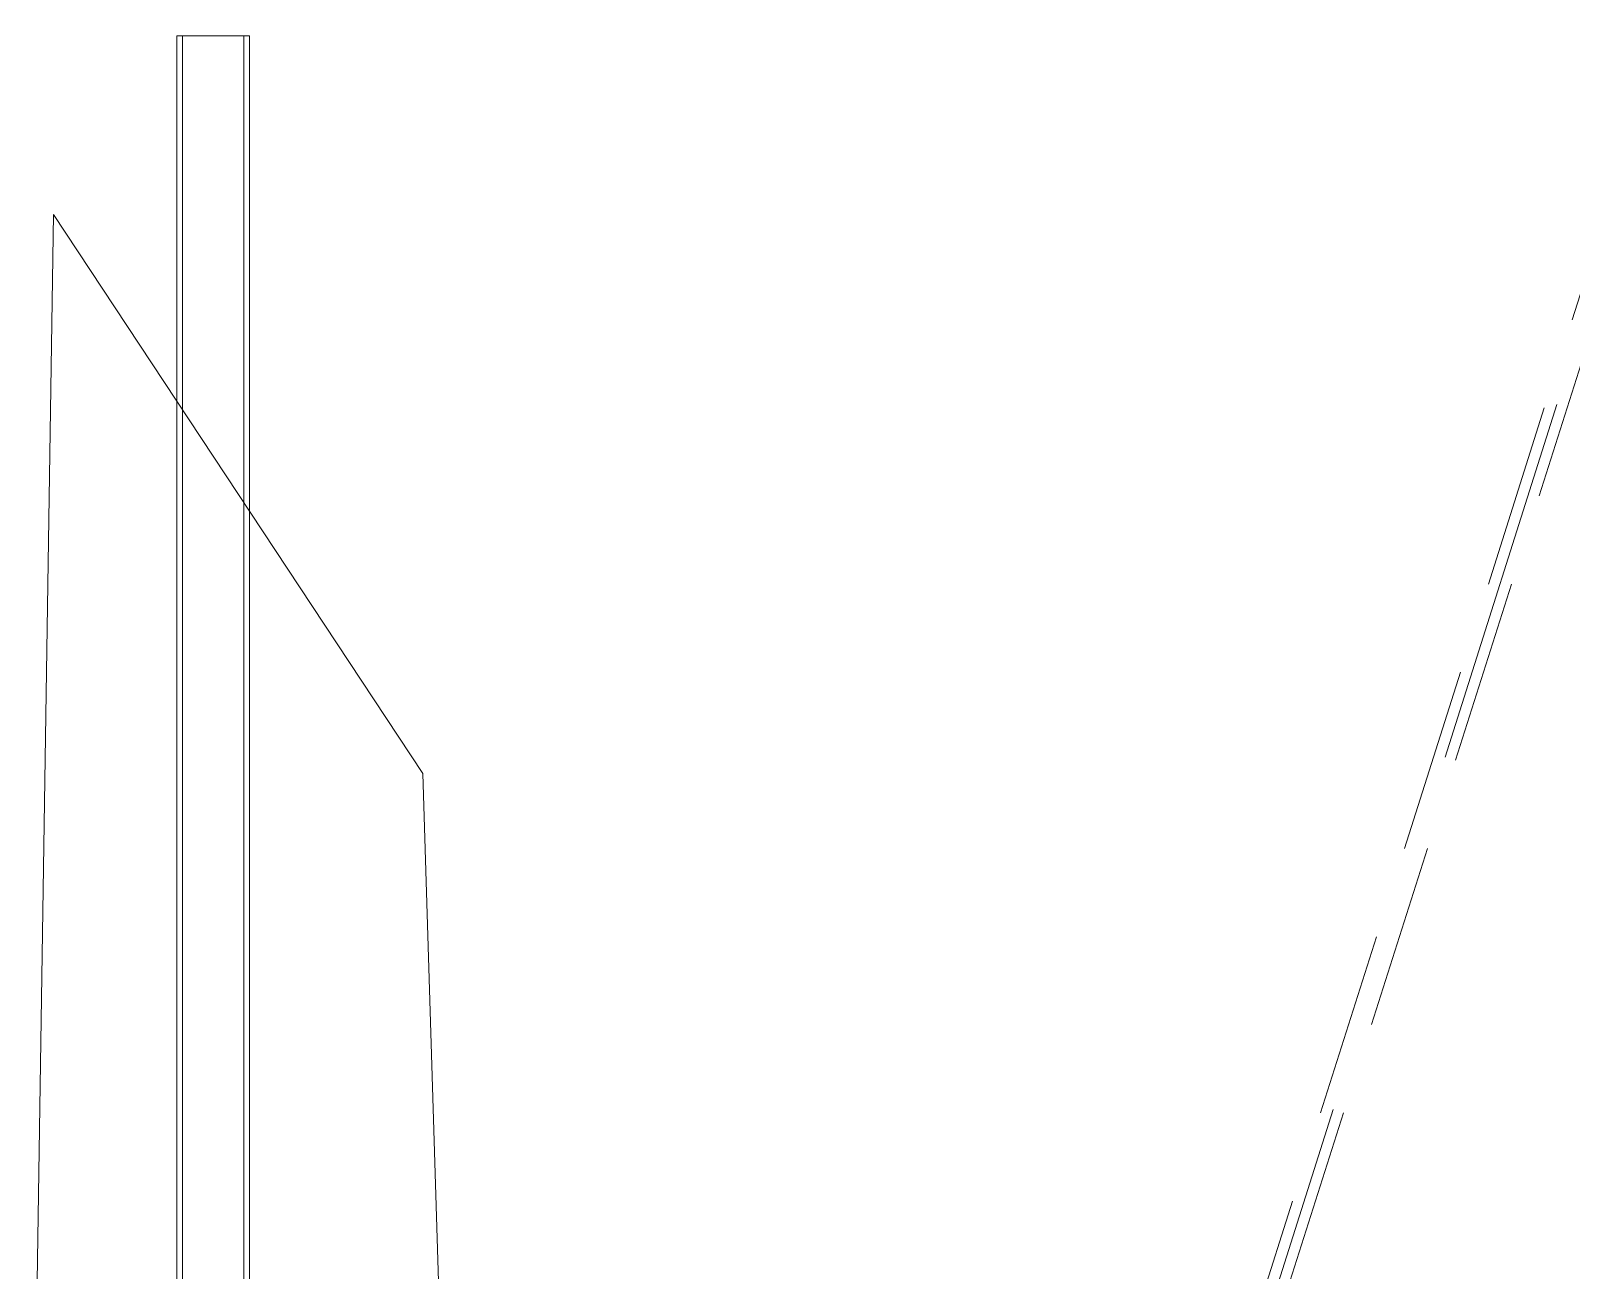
# Model space of a CAD drawing. Header units: metres. Extents: x 1753726 to 1755216, y 5920592 to 5921703.
# Drawn here: x 1755111.65 to 1755138.09, y 5921448.32 to 5921469.6 of the extents above; entities that cross this region are included whole.
import ezdxf

# ---------------------------------------------------------------- set-up
doc = ezdxf.new("R2010")
doc.units = ezdxf.units.M
doc.linetypes.add('CENTER', pattern=[50.8, 31.75, -6.35, 6.35, -6.35])
doc.linetypes.add('HIDDEN2', pattern=[4.7625, 3.175, -1.5875])
for name, color, linetype, lineweight in [('A-FLOR-____-OTLN', 9, 'Continuous', 9), ('A-WALL-____-OTLN', 2, 'Continuous', 9), ('P-PIPE-____-CNTR', 1, 'CENTER', 9), ('P-PIPE-____-OTLN', 6, 'HIDDEN2', 18)]:
    doc.layers.add(name, color=color, linetype=linetype, lineweight=lineweight)

# ---------------------------------------------------------------- blocks, each defined once
blk = doc.blocks.new('308492-ARUP-TUTB-MOD-0001_rvt-1-X-ARUP-GL-HERNE_BAY_ALIGNMENT')
at = {"layer": 'P-PIPE-____-CNTR'}
blk.add_line((1755124.403, 5921420.815), (1755209.801, 5921690.049), dxfattribs=at)
blk.add_line((1755124.403, 5921420.815), (1755209.801, 5921690.049), dxfattribs=at)
at = {"layer": 'P-PIPE-____-OTLN'}
for p, q in [((1755209.622, 5921690.106), (1755124.224, 5921420.872)), ((1755124.581, 5921420.759), (1755209.98, 5921689.992))]:
    blk.add_line(p, q, dxfattribs=at)
blk = doc.blocks.new('Link Sewer3 - Link Sewer-3913003-X-ARUP-GL-HERNE_BAY_ALIGNMENT')
at = {"layer": 'A-WALL-____-OTLN'}
for p, q in [((679.47, 353.005), (679.47, 295.005)), ((680.72, 353.005), (679.47, 353.005)), ((680.72, 353.005), (679.47, 353.005)), ((679.57, 353.005), (679.57, 295.005)), ((679.57, 353.005), (680.62, 353.005)), ((679.57, 353.005), (680.62, 353.005)), ((680.62, 295.005), (680.62, 353.005)), ((680.72, 295.005), (680.72, 353.005))]:
    blk.add_line(p, q, dxfattribs=at)
blk = doc.blocks.new('308492-ARUP-STPW-MOD-1600_rvt-1-X-ARUP-GL-HERNE_BAY_ALIGNMENT')
at = {"layer": 'A-WALL-____-OTLN'}
blk.add_blockref('Link Sewer3 - Link Sewer-3913003-X-ARUP-GL-HERNE_BAY_ALIGNMENT', (1754434.685, 5921116.511), dxfattribs=at)
blk = doc.blocks.new('308492-ARUP-STRW-MOD-1700_rvt-1-X-ARUP-GL-HERNE_BAY_ALIGNMENT')
at = {"layer": 'A-FLOR-____-OTLN'}
for p, q in [((1755111.649, 5921440.952), (1755112.036, 5921466.45)), ((1755112.036, 5921466.45), (1755111.649, 5921440.952)), ((1755112.036, 5921466.45), (1755118.375, 5921456.847)), ((1755118.375, 5921456.847), (1755112.036, 5921466.45)), ((1755118.375, 5921456.847), (1755118.799, 5921443.161)), ((1755118.799, 5921443.161), (1755118.375, 5921456.847))]:
    blk.add_line(p, q, dxfattribs=at)

msp = doc.modelspace()

# ---------------------------------------------------------------- block references
for name in ['308492-ARUP-TUTB-MOD-0001_rvt-1-X-ARUP-GL-HERNE_BAY_ALIGNMENT', '308492-ARUP-STPW-MOD-1600_rvt-1-X-ARUP-GL-HERNE_BAY_ALIGNMENT', '308492-ARUP-STRW-MOD-1700_rvt-1-X-ARUP-GL-HERNE_BAY_ALIGNMENT']:
    msp.add_blockref(name, (0, 0))

doc.saveas('drawing.dxf')
